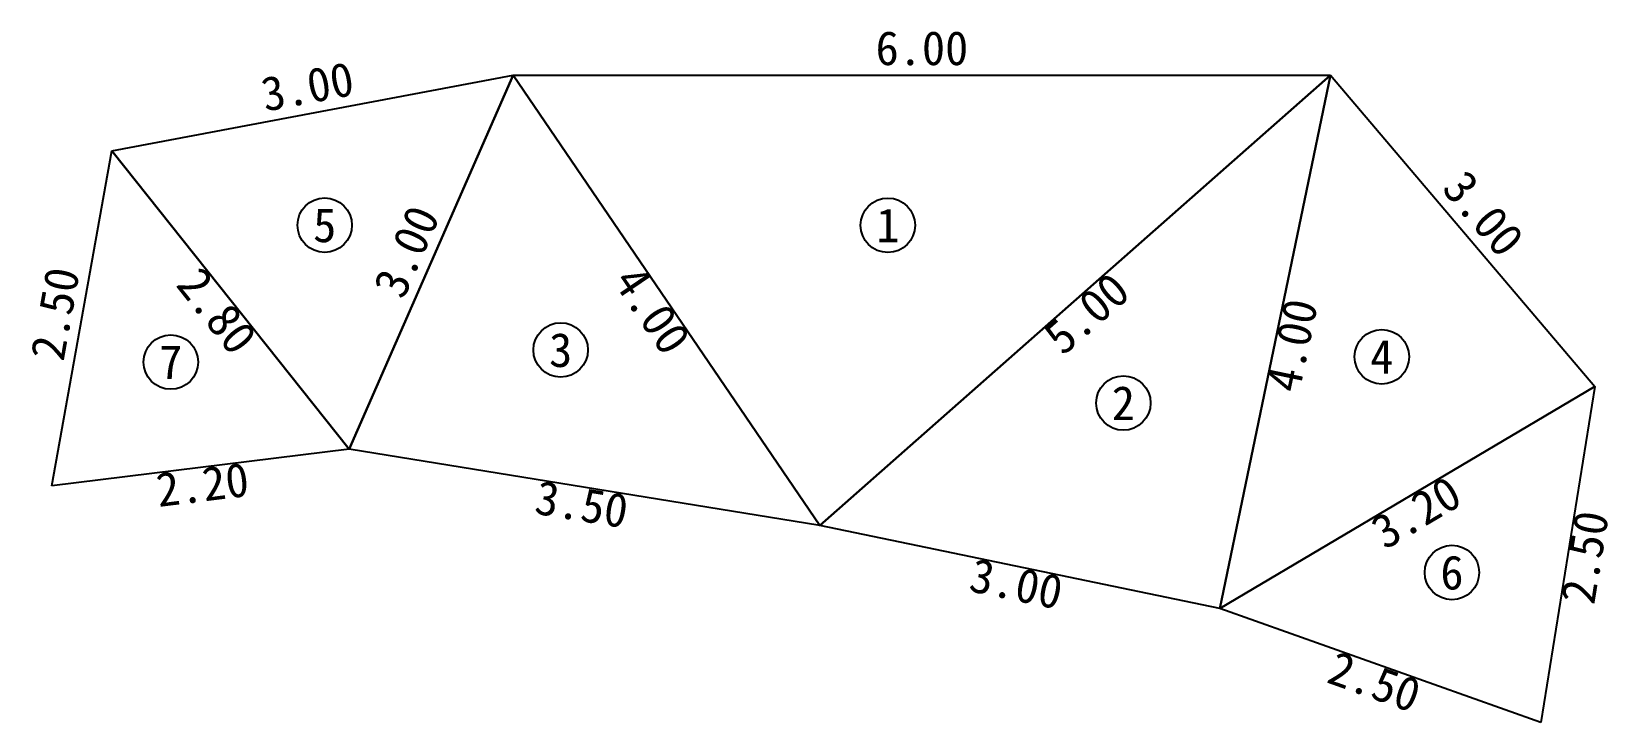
# Model space of a CAD drawing. Header units: millimetres. Extents: x -3536 to 8040, y -4755 to 322.
import ezdxf
from ezdxf.enums import TextEntityAlignment as Align

# ---------------------------------------------------------------- set-up
doc = ezdxf.new("R2010")
doc.units = ezdxf.units.MM
doc.header["$MEASUREMENT"] = 0
for name, color, linetype in [('LEN', 7, 'Continuous'), ('NUM', 7, 'Continuous'), ('TRI', 7, 'Continuous')]:
    doc.layers.add(name, color=color, linetype=linetype)
doc.styles.get("Standard").update_dxf_attribs({"font": ''})
doc.styles.get('Standard').set_extended_font_data('@MS Gothic')

msp = doc.modelspace()

# ---------------------------------------------------------------- linework, layer by layer
at = {"layer": 'NUM', "color": 5}
for centre in [(-1384, -1101), (2750, -1102), (348, -2018), (-2514, -2107), (6376, -2068), (4479, -2408), (6891, -3653)]:
    msp.add_circle(centre, 200, dxfattribs=at)
at = {"layer": 'TRI', "color": 7}
for p, q in [((-2948, -556), (0, 0)), ((-1205, -2747), (0, 0)), ((0, 0), (-1205, -2747)), ((0, 0), (6000, 0)), ((2250, -3307), (0, 0)), ((0, 0), (2250, -3307)), ((6000, 0), (2250, -3307)), ((2250, -3307), (6000, 0)), ((6000, 0), (5187, -3917)), ((5187, -3917), (6000, 0)), ((6000, 0), (7941, -2287)), ((-3388, -3017), (-2948, -556)), ((-1205, -2747), (-2948, -556)), ((-2948, -556), (-1205, -2747)), ((7941, -2287), (5187, -3917)), ((5187, -3917), (7941, -2287)), ((7941, -2287), (7543, -4755)), ((-1205, -2747), (-3388, -3017)), ((2250, -3307), (-1205, -2747)), ((5187, -3917), (2250, -3307)), ((7543, -4755), (5187, -3917))]:
    msp.add_line(p, q, dxfattribs=at)

# ---------------------------------------------------------------- texts
at = {"layer": 'LEN', "color": 7}
msp.add_text('6.00', height=250, dxfattribs=at).set_placement((3000, 0), align=Align.BOTTOM_CENTER)
for s, rotation, p in [('3.00', 10.6825, (-1474, -278)), ('3.00', 310.3276, (6971, -1144)), ('3.00', 66.3188, (-602, -1374)), ('2.50', 79.855, (-3168, -1787))]:
    msp.add_text(s, height=250, rotation=rotation, dxfattribs=at).set_placement(p, align=Align.BOTTOM_CENTER)
for s, rotation, p in [('2.80', 308.5007, (-2076, -1652)), ('4.00', 304.2289, (1125, -1654)), ('5.00', 41.4096, (4125, -1654)), ('4.00', 78.2795, (5594, -1958)), ('2.20', 7.0398, (-2297, -2882)), ('3.50', 350.7963, (523, -3027)), ('3.20', 30.6125, (6564, -3102)), ('2.50', 80.8206, (7742, -3521)), ('3.00', 348.2795, (3719, -3612)), ('2.50', 340.4043, (6365, -4336))]:
    msp.add_text(s, height=250, rotation=rotation, dxfattribs=at).set_placement(p, align=Align.TOP_CENTER)
at = {"layer": 'NUM', "color": 5}
for s, p in [('5', (-1384, -1101)), ('1', (2750, -1102)), ('3', (348, -2018)), ('4', (6376, -2068)), ('7', (-2514, -2107)), ('2', (4479, -2408)), ('6', (6891, -3653))]:
    msp.add_text(s, height=250, dxfattribs=at).set_placement(p, align=Align.MIDDLE_CENTER)

doc.saveas('drawing.dxf')
